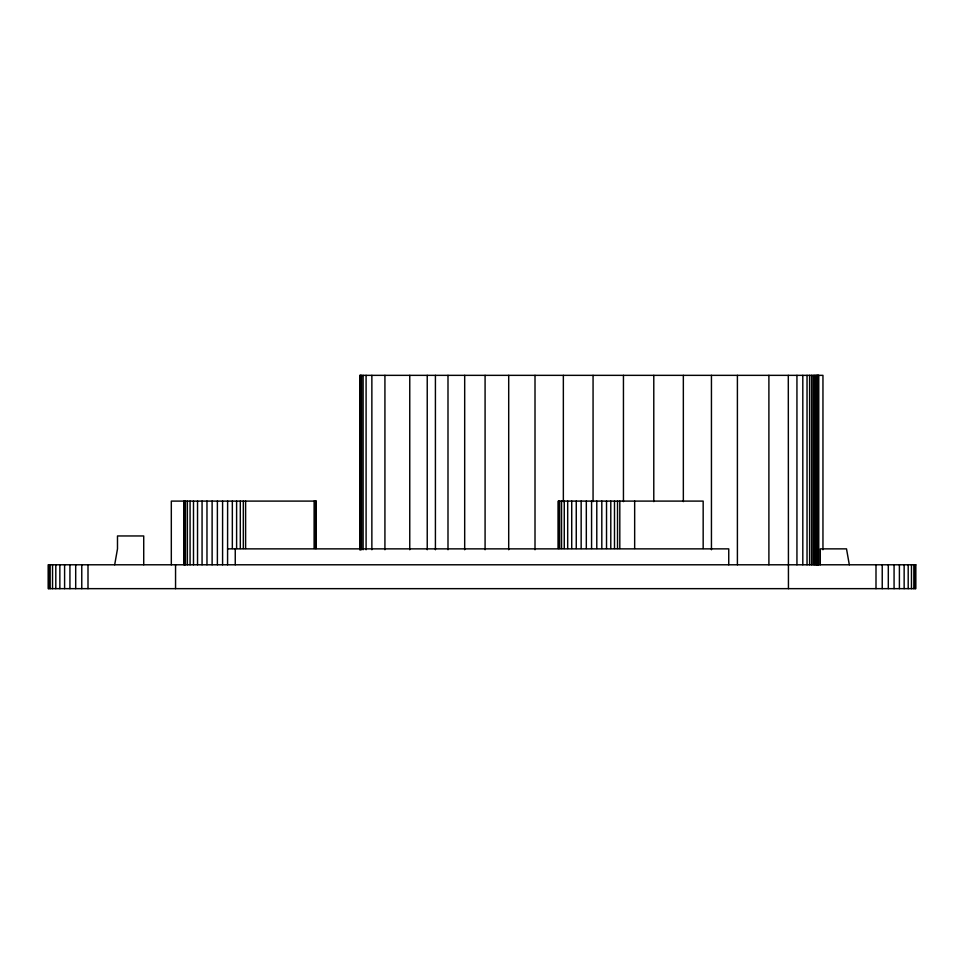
<?xml version="1.0" encoding="UTF-8"?>
<svg xmlns="http://www.w3.org/2000/svg" width="964" height="964" viewBox="0 0 964 964"><rect width="100%" height="100%" fill="white"/><g stroke="black" fill="none" stroke-linecap="round" stroke-linejoin="round"><path stroke-width="1.45" d="M114.68 564.784L117.488 548.865L117.488 535.96L143.72 535.96L143.72 564.784M359.837 375.345L822.955 375.345L822.955 549.745M227.576 548.865L728.748 548.865L728.748 564.784M849.32 564.784L846.513 548.865L820.28 548.865L820.28 564.784M915.306 564.784L915.306 588.655M913.848 564.784L913.848 588.655M911.462 564.784L911.462 588.655M908.196 564.784L908.196 588.655M904.148 564.784L904.148 588.655M899.4 564.784L899.4 588.655M894.074 564.784L894.074 588.655M888.302 564.784L888.302 588.655M882.229 564.784L882.229 588.655M875.999 564.784L875.999 588.655M818.761 375.345L818.761 564.784M818.267 375.345L818.267 564.784M817.761 375.345L817.737 564.784M817.279 375.345L817.279 564.784M816.592 375.345L816.592 564.784M815.689 375.345L815.689 564.784M814.556 375.345L814.556 564.784M813.182 375.345L813.182 564.784M811.604 375.345L811.604 564.784M809.615 375.345L809.615 564.784M807.037 375.345L807.037 564.784M802.807 375.345L802.807 564.784M796.939 375.345L796.939 564.784M788.444 588.655L788.299 375.345M768.898 375.345L768.898 564.784M737.4 375.345L737.4 564.784M711.444 375.345L711.444 549.745M703.166 548.492L703.166 501.099L558.264 501.099L558.264 548.492M683.343 375.345L683.343 501.629M653.785 375.345L653.785 501.629M634.661 501.099L634.661 548.492M623.443 375.345L623.443 501.629M619.804 501.099L619.804 548.492M617.526 501.099L617.526 548.492M614.49 501.099L614.49 548.492M610.79 501.099L610.79 548.492M606.525 501.099L606.525 548.492M601.813 501.099L601.813 548.492M596.788 501.099L596.788 548.492M593.065 375.345L593.065 501.629M591.571 501.099L591.571 548.492M586.317 501.099L586.317 548.492M581.159 501.099L581.159 548.492M576.255 501.099L576.255 548.492M571.724 501.099L571.724 548.492M567.688 501.099L567.688 548.492M564.265 501.099L564.265 548.492M563.35 375.345L563.35 501.629M561.554 501.099L561.554 548.492M559.614 501.099L559.614 548.492M558.505 501.099L558.505 548.492M535.008 375.345L535.008 549.745M508.703 375.345L508.703 549.745M485.085 375.345L485.085 549.745M464.684 375.345L464.684 549.745M447.995 375.345L447.995 549.745M435.415 375.345L435.415 549.745M427.233 375.345L427.233 549.745M409.76 375.345L409.76 549.745M384.925 375.345L384.925 549.745M371.863 375.345L371.863 549.745M366.091 375.345L366.091 549.745M363.127 375.345L363.127 549.745M361.584 375.345L361.584 549.745M360.62 375.345L360.62 549.745M360.066 549.745L360.066 375.345L359.837 549.745M316.216 548.492L316.216 501.099L171.315 501.099L171.315 564.784M315.963 501.099L315.963 548.492M315.589 501.099L315.589 548.492M314.119 501.099L314.119 548.492M245.615 501.099L245.615 548.492M243.326 501.099L243.326 548.492M240.301 501.099L240.301 548.492M236.602 501.099L236.602 548.492M235.252 548.865L235.252 564.784M232.336 501.099L232.336 548.492M227.625 501.099L227.576 564.784M222.588 501.099L222.588 564.784M217.382 501.099L217.382 564.784M212.116 501.099L212.116 564.784M206.971 501.099L206.971 564.784M202.066 501.099L202.066 564.784M197.536 501.099L197.536 564.784M193.499 501.099L193.499 564.784M190.077 501.099L190.077 564.784M187.365 501.099L187.365 564.784M185.425 501.099L185.425 564.784M184.317 501.099L184.317 564.784M184.076 501.099L184.076 564.784M175.556 564.784L175.556 588.655M88.001 564.784L88.001 588.655M81.771 564.784L81.771 588.655M75.698 564.784L75.698 588.655M69.926 564.784L69.926 588.655M64.6 564.784L64.6 588.655M59.852 564.784L59.852 588.655M55.804 564.784L55.804 588.655M52.538 564.784L52.538 588.655M50.152 564.784L50.152 588.655M48.694 564.784L48.694 588.655M915.8 564.784L48.2 564.784L48.2 588.655L915.8 588.655L915.8 564.784"/></g></svg>
